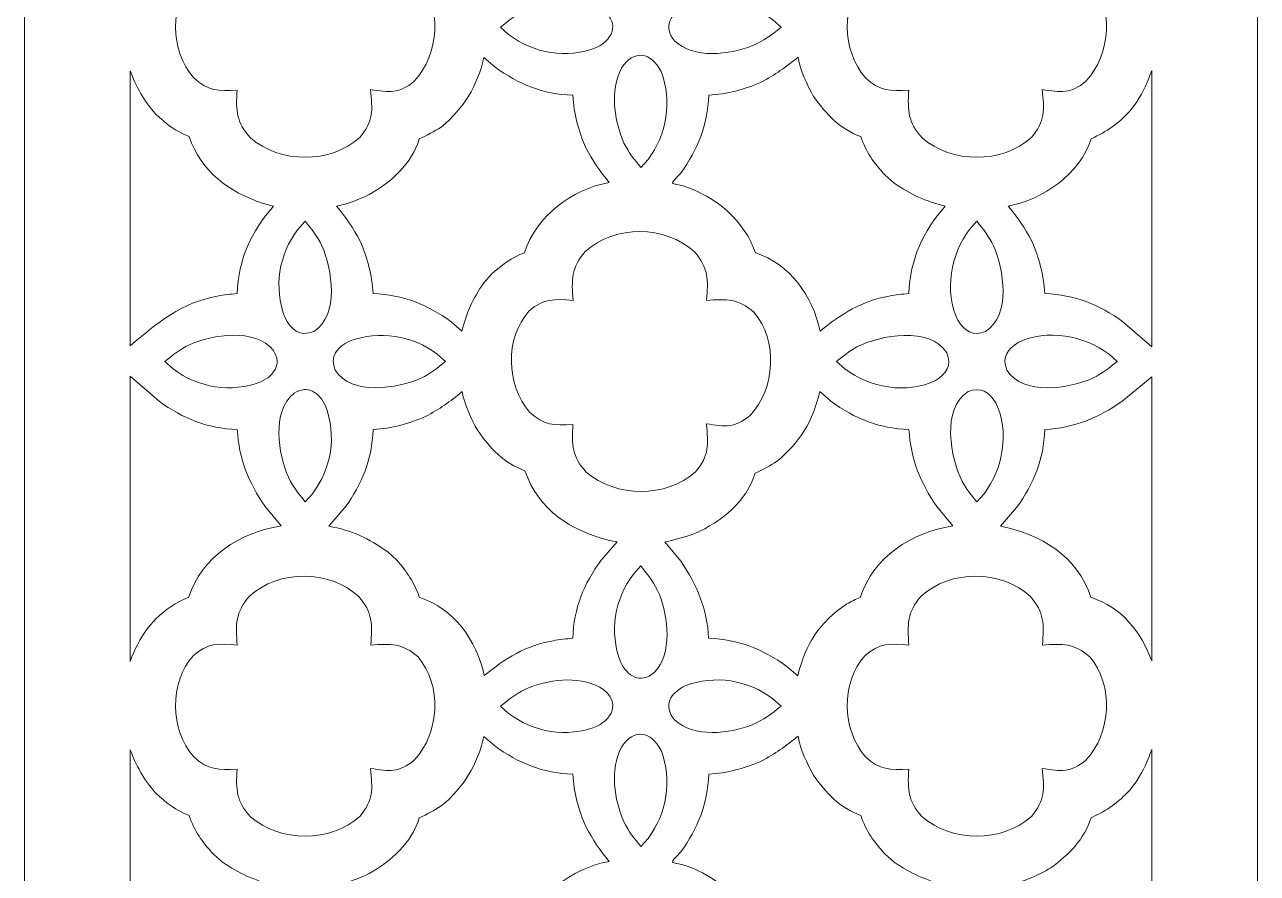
# Model space of a CAD drawing. Header units: centimetres. Extents: x -27.5 to -20.5, y -9.5 to 9.5.
# Drawn here: x -27.5 to -24.175, y -4.592 to -2.303 of the extents above; entities that cross this region are included whole.
import ezdxf

# ---------------------------------------------------------------- set-up
doc = ezdxf.new("R2010")
doc.units = ezdxf.units.CM
doc.header["$MEASUREMENT"] = 0
doc.layers.add('layer 1', color=7, linetype='Continuous')

msp = doc.modelspace()

# ---------------------------------------------------------------- linework, layer by layer
at = {"layer": 'layer 1', "color": 250, "lineweight": 9}
for points, knots in [([(-27.5, 9.5), (-27.5, 9.5), (-24.175, 9.5), (-24.175, 9.5), (-24.175, 9.5), (-24.175, 9.5), (-24.175, -9.5), (-24.175, -9.5), (-24.175, -9.5), (-24.175, -9.5), (-27.5, -9.5), (-27.5, -9.5), (-27.5, -9.5), (-27.5, -9.5), (-27.5, 9.5), (-27.5, 9.5)], [0, 0, 0, 0, 0.2, 0.2, 0.2, 0.2, 0.4, 0.4, 0.4, 0.4, 0.6, 0.6, 0.6, 0.6, 1, 1, 1, 1]), ([(-26.56661, -2.14566), (-26.56661, -2.14566), (-26.56661, -2.14566), (-26.56661, -2.14566), (-26.56661, -2.14566), (-26.56187, -2.08996), (-26.56144, -2.0581), (-26.59888, -2.01455), (-26.59888, -2.01455), (-26.67813, -1.94203), (-26.81408, -1.9413), (-26.89368, -2.01365), (-26.89368, -2.01365), (-26.93151, -2.05742), (-26.93106, -2.08988), (-26.92666, -2.14597), (-26.92666, -2.14597), (-26.97727, -2.14126), (-27.00621, -2.13964), (-27.04552, -2.17425), (-27.04552, -2.17425), (-27.11094, -2.24791), (-27.1073, -2.37335), (-27.04387, -2.44708), (-27.04387, -2.44708), (-27.00544, -2.48246), (-26.97791, -2.4831), (-26.92704, -2.48028), (-26.92704, -2.48028), (-26.93024, -2.53557), (-26.92938, -2.56663), (-26.89119, -2.60865), (-26.89119, -2.60865), (-26.81119, -2.67812), (-26.67526, -2.67936), (-26.59626, -2.60758), (-26.59626, -2.60758), (-26.55908, -2.5644), (-26.56123, -2.53326), (-26.56719, -2.47825), (-26.56719, -2.47825), (-26.51641, -2.48661), (-26.48991, -2.48999), (-26.44923, -2.45611), (-26.44923, -2.45611), (-26.38115, -2.38385), (-26.37308, -2.2536), (-26.43883, -2.17743), (-26.43883, -2.17743), (-26.48017, -2.14032), (-26.5129, -2.14165), (-26.56661, -2.14566)], [0, 0, 0, 0, 0.0714286, 0.0714286, 0.0714286, 0.0714286, 0.1428571, 0.1428571, 0.1428571, 0.1428571, 0.2142857, 0.2142857, 0.2142857, 0.2142857, 0.2857143, 0.2857143, 0.2857143, 0.2857143, 0.3571429, 0.3571429, 0.3571429, 0.3571429, 0.4285714, 0.4285714, 0.4285714, 0.4285714, 0.5, 0.5, 0.5, 0.5, 0.5714286, 0.5714286, 0.5714286, 0.5714286, 0.6428571, 0.6428571, 0.6428571, 0.6428571, 0.7142857, 0.7142857, 0.7142857, 0.7142857, 0.7857143, 0.7857143, 0.7857143, 0.7857143, 0.8571429, 0.8571429, 0.8571429, 0.8571429, 1, 1, 1, 1]), ([(-24.75484, -2.14566), (-24.75484, -2.14566), (-24.75484, -2.14566), (-24.75484, -2.14566), (-24.75484, -2.14566), (-24.75013, -2.08996), (-24.74967, -2.0581), (-24.78711, -2.01455), (-24.78711, -2.01455), (-24.86639, -1.94203), (-25.00231, -1.9413), (-25.08191, -2.01365), (-25.08191, -2.01365), (-25.11974, -2.0574), (-25.11929, -2.08989), (-25.11489, -2.14597), (-25.11489, -2.14597), (-25.16549, -2.14126), (-25.19447, -2.13964), (-25.23377, -2.17425), (-25.23377, -2.17425), (-25.29917, -2.2479), (-25.29551, -2.37337), (-25.2321, -2.44708), (-25.2321, -2.44708), (-25.1937, -2.48245), (-25.16614, -2.4831), (-25.11526, -2.48028), (-25.11526, -2.48028), (-25.11849, -2.53557), (-25.11764, -2.56663), (-25.07943, -2.60865), (-25.07943, -2.60865), (-24.99944, -2.67813), (-24.86349, -2.67936), (-24.7845, -2.60758), (-24.7845, -2.60758), (-24.74731, -2.5644), (-24.74948, -2.53326), (-24.75542, -2.47825), (-24.75542, -2.47825), (-24.70465, -2.48661), (-24.67814, -2.48999), (-24.63749, -2.45611), (-24.63749, -2.45611), (-24.5694, -2.38386), (-24.56132, -2.25359), (-24.62706, -2.17743), (-24.62706, -2.17743), (-24.66841, -2.14032), (-24.70113, -2.14165), (-24.75484, -2.14566)], [0, 0, 0, 0, 0.0714286, 0.0714286, 0.0714286, 0.0714286, 0.1428571, 0.1428571, 0.1428571, 0.1428571, 0.2142857, 0.2142857, 0.2142857, 0.2142857, 0.2857143, 0.2857143, 0.2857143, 0.2857143, 0.3571429, 0.3571429, 0.3571429, 0.3571429, 0.4285714, 0.4285714, 0.4285714, 0.4285714, 0.5, 0.5, 0.5, 0.5, 0.5714286, 0.5714286, 0.5714286, 0.5714286, 0.6428571, 0.6428571, 0.6428571, 0.6428571, 0.7142857, 0.7142857, 0.7142857, 0.7142857, 0.7857143, 0.7857143, 0.7857143, 0.7857143, 0.8571429, 0.8571429, 0.8571429, 0.8571429, 1, 1, 1, 1]), ([(-26.21678, -2.31062), (-26.21678, -2.31062), (-26.21678, -2.31062), (-26.21678, -2.31062), (-26.21678, -2.31062), (-26.19459, -2.29234), (-26.17598, -2.27809), (-26.15042, -2.2652), (-26.15042, -2.2652), (-26.08914, -2.23807), (-26.01027, -2.2272), (-25.94856, -2.25884), (-25.94856, -2.25884), (-25.89632, -2.29142), (-25.90584, -2.33957), (-25.95761, -2.36537), (-25.95761, -2.36537), (-26.03752, -2.39562), (-26.12713, -2.38177), (-26.19464, -2.33003), (-26.19464, -2.33003), (-26.19464, -2.33003), (-26.21678, -2.31062), (-26.21678, -2.31062)], [0, 0, 0, 0, 0.1428571, 0.1428571, 0.1428571, 0.1428571, 0.2857143, 0.2857143, 0.2857143, 0.2857143, 0.4285714, 0.4285714, 0.4285714, 0.4285714, 0.5714286, 0.5714286, 0.5714286, 0.5714286, 0.7142857, 0.7142857, 0.7142857, 0.7142857, 1, 1, 1, 1]), ([(-25.45953, -2.31023), (-25.45953, -2.31023), (-25.45953, -2.31023), (-25.45953, -2.31023), (-25.45953, -2.31023), (-25.48549, -2.33165), (-25.50661, -2.34714), (-25.53732, -2.36073), (-25.53732, -2.36073), (-25.59861, -2.38436), (-25.69506, -2.39677), (-25.74755, -2.34679), (-25.74755, -2.34679), (-25.77892, -2.30851), (-25.75752, -2.27483), (-25.71868, -2.25548), (-25.71868, -2.25548), (-25.63875, -2.22525), (-25.54916, -2.2391), (-25.48165, -2.29084), (-25.48165, -2.29084), (-25.48165, -2.29084), (-25.45953, -2.31023), (-25.45953, -2.31023)], [0, 0, 0, 0, 0.1428571, 0.1428571, 0.1428571, 0.1428571, 0.2857143, 0.2857143, 0.2857143, 0.2857143, 0.4285714, 0.4285714, 0.4285714, 0.4285714, 0.5714286, 0.5714286, 0.5714286, 0.5714286, 0.7142857, 0.7142857, 0.7142857, 0.7142857, 1, 1, 1, 1]), ([(-26.32064, -3.13), (-26.32064, -3.13), (-26.32064, -3.13), (-26.32064, -3.13), (-26.32064, -3.13), (-26.30781, -3.07918), (-26.29145, -3.04246), (-26.26124, -2.99953), (-26.26124, -2.99953), (-26.26124, -2.99953), (-26.24039, -2.97605), (-26.24039, -2.97605), (-26.24039, -2.97605), (-26.21415, -2.95295), (-26.18569, -2.93), (-26.15183, -2.91915), (-26.15183, -2.91915), (-26.11954, -2.81939), (-26.02502, -2.74767), (-25.92327, -2.7292), (-25.92327, -2.7292), (-25.94873, -2.69836), (-25.96751, -2.67058), (-25.98631, -2.63524), (-25.98631, -2.63524), (-26.00619, -2.58979), (-26.01857, -2.54356), (-26.02124, -2.49383), (-26.02124, -2.49383), (-26.10314, -2.4905), (-26.16624, -2.46493), (-26.2322, -2.41757), (-26.2322, -2.41757), (-26.2322, -2.41757), (-26.26146, -2.39194), (-26.26146, -2.39194), (-26.26146, -2.39194), (-26.27925, -2.47057), (-26.31446, -2.52791), (-26.37632, -2.57948), (-26.37632, -2.57948), (-26.39628, -2.59209), (-26.41391, -2.60156), (-26.43542, -2.61124), (-26.43542, -2.61124), (-26.45663, -2.67994), (-26.51058, -2.72717), (-26.5707, -2.76182), (-26.5707, -2.76182), (-26.59903, -2.77475), (-26.62787, -2.78696), (-26.65866, -2.79272), (-26.65866, -2.79272), (-26.63306, -2.82377), (-26.6141, -2.85162), (-26.59519, -2.8872), (-26.59519, -2.8872), (-26.57538, -2.93253), (-26.5629, -2.97911), (-26.56026, -3.02864), (-26.56026, -3.02864), (-26.47835, -3.03198), (-26.41529, -3.05747), (-26.34932, -3.10488), (-26.34932, -3.10488), (-26.34932, -3.10488), (-26.32064, -3.13), (-26.32064, -3.13)], [0, 0, 0, 0, 0.0555556, 0.0555556, 0.0555556, 0.0555556, 0.1111111, 0.1111111, 0.1111111, 0.1111111, 0.1666667, 0.1666667, 0.1666667, 0.1666667, 0.2222222, 0.2222222, 0.2222222, 0.2222222, 0.2777778, 0.2777778, 0.2777778, 0.2777778, 0.3333333, 0.3333333, 0.3333333, 0.3333333, 0.3888889, 0.3888889, 0.3888889, 0.3888889, 0.4444444, 0.4444444, 0.4444444, 0.4444444, 0.5, 0.5, 0.5, 0.5, 0.5555556, 0.5555556, 0.5555556, 0.5555556, 0.6111111, 0.6111111, 0.6111111, 0.6111111, 0.6666667, 0.6666667, 0.6666667, 0.6666667, 0.7222222, 0.7222222, 0.7222222, 0.7222222, 0.7777778, 0.7777778, 0.7777778, 0.7777778, 0.8333333, 0.8333333, 0.8333333, 0.8333333, 0.8888889, 0.8888889, 0.8888889, 0.8888889, 1, 1, 1, 1]), ([(-25.83795, -2.68906), (-25.83795, -2.68906), (-25.83795, -2.68906), (-25.83795, -2.68906), (-25.83795, -2.68906), (-25.85626, -2.66687), (-25.87048, -2.64826), (-25.88337, -2.6227), (-25.88337, -2.6227), (-25.91051, -2.56142), (-25.92135, -2.48256), (-25.88971, -2.42084), (-25.88971, -2.42084), (-25.85716, -2.3686), (-25.809, -2.37812), (-25.78321, -2.4299), (-25.78321, -2.4299), (-25.75295, -2.50984), (-25.7668, -2.59941), (-25.81855, -2.66691), (-25.81855, -2.66691), (-25.81855, -2.66691), (-25.83795, -2.68906), (-25.83795, -2.68906)], [0, 0, 0, 0, 0.1428571, 0.1428571, 0.1428571, 0.1428571, 0.2857143, 0.2857143, 0.2857143, 0.2857143, 0.4285714, 0.4285714, 0.4285714, 0.4285714, 0.5714286, 0.5714286, 0.5714286, 0.5714286, 0.7142857, 0.7142857, 0.7142857, 0.7142857, 1, 1, 1, 1]), ([(-25.01681, -2.79291), (-25.01681, -2.79291), (-25.01681, -2.79291), (-25.01681, -2.79291), (-25.01681, -2.79291), (-25.07023, -2.77936), (-25.10928, -2.76217), (-25.15461, -2.73073), (-25.15461, -2.73073), (-25.15461, -2.73073), (-25.17926, -2.70935), (-25.17926, -2.70935), (-25.17926, -2.70935), (-25.20916, -2.67643), (-25.22989, -2.64734), (-25.24483, -2.60509), (-25.24483, -2.60509), (-25.30035, -2.58484), (-25.33919, -2.54426), (-25.37191, -2.49685), (-25.37191, -2.49685), (-25.39022, -2.46387), (-25.40714, -2.42859), (-25.41398, -2.39112), (-25.41398, -2.39112), (-25.44692, -2.41828), (-25.47561, -2.43853), (-25.51328, -2.4586), (-25.51328, -2.4586), (-25.55878, -2.47847), (-25.60499, -2.49085), (-25.65474, -2.49352), (-25.65474, -2.49352), (-25.65809, -2.57543), (-25.68365, -2.63853), (-25.73101, -2.70448), (-25.73101, -2.70448), (-25.76029, -2.73791), (-25.762, -2.72796), (-25.72362, -2.73834), (-25.72362, -2.73834), (-25.72362, -2.73834), (-25.69531, -2.74856), (-25.69531, -2.74856), (-25.69531, -2.74856), (-25.62925, -2.77913), (-25.58964, -2.81159), (-25.54944, -2.87268), (-25.54944, -2.87268), (-25.54208, -2.88801), (-25.53488, -2.90219), (-25.52969, -2.91838), (-25.52969, -2.91838), (-25.43439, -2.94947), (-25.37478, -3.03529), (-25.35424, -3.13007), (-25.35424, -3.13007), (-25.29793, -3.08363), (-25.2414, -3.04811), (-25.16803, -3.03543), (-25.16803, -3.03543), (-25.1507, -3.03245), (-25.13277, -3.02987), (-25.11498, -3.02892), (-25.11498, -3.02892), (-25.11118, -2.93505), (-25.07805, -2.86286), (-25.01681, -2.79291)], [0, 0, 0, 0, 0.0555556, 0.0555556, 0.0555556, 0.0555556, 0.1111111, 0.1111111, 0.1111111, 0.1111111, 0.1666667, 0.1666667, 0.1666667, 0.1666667, 0.2222222, 0.2222222, 0.2222222, 0.2222222, 0.2777778, 0.2777778, 0.2777778, 0.2777778, 0.3333333, 0.3333333, 0.3333333, 0.3333333, 0.3888889, 0.3888889, 0.3888889, 0.3888889, 0.4444444, 0.4444444, 0.4444444, 0.4444444, 0.5, 0.5, 0.5, 0.5, 0.5555556, 0.5555556, 0.5555556, 0.5555556, 0.6111111, 0.6111111, 0.6111111, 0.6111111, 0.6666667, 0.6666667, 0.6666667, 0.6666667, 0.7222222, 0.7222222, 0.7222222, 0.7222222, 0.7777778, 0.7777778, 0.7777778, 0.7777778, 0.8333333, 0.8333333, 0.8333333, 0.8333333, 0.8888889, 0.8888889, 0.8888889, 0.8888889, 1, 1, 1, 1]), ([(-27.21498, -3.16943), (-27.21498, -3.16943), (-27.21498, -3.16943), (-27.21498, -3.16943), (-27.21498, -3.16943), (-27.14454, -3.10922), (-27.07526, -3.05195), (-26.97979, -3.03543), (-26.97979, -3.03543), (-26.96249, -3.03245), (-26.94454, -3.02987), (-26.92674, -3.02892), (-26.92674, -3.02892), (-26.92293, -2.93504), (-26.88982, -2.86287), (-26.82858, -2.79291), (-26.82858, -2.79291), (-26.82858, -2.79291), (-26.85701, -2.7857), (-26.85701, -2.7857), (-26.85701, -2.7857), (-26.95056, -2.75383), (-27.02253, -2.70136), (-27.0566, -2.60509), (-27.0566, -2.60509), (-27.0919, -2.59221), (-27.11922, -2.57004), (-27.14649, -2.54492), (-27.14649, -2.54492), (-27.17836, -2.5079), (-27.20081, -2.46899), (-27.21498, -2.42806), (-27.21498, -2.42806), (-27.21498, -2.42806), (-27.21498, -3.16943), (-27.21498, -3.16943)], [0, 0, 0, 0, 0.1, 0.1, 0.1, 0.1, 0.2, 0.2, 0.2, 0.2, 0.3, 0.3, 0.3, 0.3, 0.4, 0.4, 0.4, 0.4, 0.5, 0.5, 0.5, 0.5, 0.6, 0.6, 0.6, 0.6, 0.7, 0.7, 0.7, 0.7, 0.8, 0.8, 0.8, 0.8, 1, 1, 1, 1]), ([(-24.45998, -2.42728), (-24.45998, -2.42728), (-24.45998, -2.42728), (-24.45998, -2.42728), (-24.45998, -2.42728), (-24.46948, -2.45555), (-24.48267, -2.48347), (-24.49989, -2.51173), (-24.49989, -2.51173), (-24.49989, -2.51173), (-24.51816, -2.53591), (-24.51816, -2.53591), (-24.51816, -2.53591), (-24.55162, -2.57143), (-24.57903, -2.59117), (-24.62366, -2.61124), (-24.62366, -2.61124), (-24.65284, -2.70569), (-24.75257, -2.77509), (-24.84689, -2.79272), (-24.84689, -2.79272), (-24.82129, -2.82377), (-24.80236, -2.85162), (-24.78343, -2.8872), (-24.78343, -2.8872), (-24.76361, -2.93256), (-24.75115, -2.97908), (-24.74851, -3.02864), (-24.74851, -3.02864), (-24.66658, -3.03198), (-24.60352, -3.05747), (-24.53756, -3.10488), (-24.53756, -3.10488), (-24.53756, -3.10488), (-24.45998, -3.17278), (-24.45998, -3.17278), (-24.45998, -3.17278), (-24.45998, -3.17278), (-24.45998, -2.42728), (-24.45998, -2.42728)], [0, 0, 0, 0, 0.0909091, 0.0909091, 0.0909091, 0.0909091, 0.1818182, 0.1818182, 0.1818182, 0.1818182, 0.2727273, 0.2727273, 0.2727273, 0.2727273, 0.3636364, 0.3636364, 0.3636364, 0.3636364, 0.4545455, 0.4545455, 0.4545455, 0.4545455, 0.5454545, 0.5454545, 0.5454545, 0.5454545, 0.6363636, 0.6363636, 0.6363636, 0.6363636, 0.7272727, 0.7272727, 0.7272727, 0.7272727, 0.8181818, 0.8181818, 0.8181818, 0.8181818, 1, 1, 1, 1]), ([(-26.74358, -2.83338), (-26.74358, -2.83338), (-26.74358, -2.83338), (-26.74358, -2.83338), (-26.74358, -2.83338), (-26.72531, -2.85551), (-26.71124, -2.87373), (-26.6981, -2.89975), (-26.6981, -2.89975), (-26.67084, -2.96139), (-26.65032, -3.08809), (-26.72021, -3.13082), (-26.72021, -3.13082), (-26.7579, -3.14653), (-26.78188, -3.12552), (-26.7983, -3.09255), (-26.7983, -3.09255), (-26.82838, -3.01299), (-26.81473, -2.92306), (-26.76296, -2.85554), (-26.76296, -2.85554), (-26.76296, -2.85554), (-26.74358, -2.83338), (-26.74358, -2.83338)], [0, 0, 0, 0, 0.1428571, 0.1428571, 0.1428571, 0.1428571, 0.2857143, 0.2857143, 0.2857143, 0.2857143, 0.4285714, 0.4285714, 0.4285714, 0.4285714, 0.5714286, 0.5714286, 0.5714286, 0.5714286, 0.7142857, 0.7142857, 0.7142857, 0.7142857, 1, 1, 1, 1]), ([(-25.66072, -3.04725), (-25.66072, -3.04725), (-25.66072, -3.04725), (-25.66072, -3.04725), (-25.66072, -3.04725), (-25.65599, -2.99154), (-25.65556, -2.95969), (-25.693, -2.91615), (-25.693, -2.91615), (-25.77223, -2.84363), (-25.9082, -2.84289), (-25.98779, -2.91525), (-25.98779, -2.91525), (-26.0256, -2.959), (-26.02515, -2.99147), (-26.02078, -3.04757), (-26.02078, -3.04757), (-26.07136, -3.04284), (-26.10035, -3.04124), (-26.13963, -3.07584), (-26.13963, -3.07584), (-26.20506, -3.14949), (-26.20141, -3.27496), (-26.13799, -3.34866), (-26.13799, -3.34866), (-26.09958, -3.38405), (-26.07202, -3.38469), (-26.02116, -3.38187), (-26.02116, -3.38187), (-26.02438, -3.43716), (-26.0235, -3.46822), (-25.98531, -3.51024), (-25.98531, -3.51024), (-25.90531, -3.5797), (-25.76937, -3.58096), (-25.69038, -3.50917), (-25.69038, -3.50917), (-25.6532, -3.46598), (-25.65534, -3.43486), (-25.6613, -3.37984), (-25.6613, -3.37984), (-25.61053, -3.38819), (-25.58402, -3.39158), (-25.54335, -3.35769), (-25.54335, -3.35769), (-25.47529, -3.28546), (-25.4672, -3.15517), (-25.53295, -3.07902), (-25.53295, -3.07902), (-25.57429, -3.0419), (-25.60701, -3.04324), (-25.66072, -3.04725)], [0, 0, 0, 0, 0.0714286, 0.0714286, 0.0714286, 0.0714286, 0.1428571, 0.1428571, 0.1428571, 0.1428571, 0.2142857, 0.2142857, 0.2142857, 0.2142857, 0.2857143, 0.2857143, 0.2857143, 0.2857143, 0.3571429, 0.3571429, 0.3571429, 0.3571429, 0.4285714, 0.4285714, 0.4285714, 0.4285714, 0.5, 0.5, 0.5, 0.5, 0.5714286, 0.5714286, 0.5714286, 0.5714286, 0.6428571, 0.6428571, 0.6428571, 0.6428571, 0.7142857, 0.7142857, 0.7142857, 0.7142857, 0.7857143, 0.7857143, 0.7857143, 0.7857143, 0.8571429, 0.8571429, 0.8571429, 0.8571429, 1, 1, 1, 1]), ([(-24.93181, -2.83338), (-24.93181, -2.83338), (-24.93181, -2.83338), (-24.93181, -2.83338), (-24.93181, -2.83338), (-24.91414, -2.85482), (-24.89896, -2.87481), (-24.88637, -2.89975), (-24.88637, -2.89975), (-24.85891, -2.96178), (-24.83862, -3.08813), (-24.90844, -3.13082), (-24.90844, -3.13082), (-24.94202, -3.14481), (-24.96477, -3.13019), (-24.98261, -3.10044), (-24.98261, -3.10044), (-25.02078, -3.02379), (-25.00195, -2.92177), (-24.95119, -2.85554), (-24.95119, -2.85554), (-24.95119, -2.85554), (-24.93181, -2.83338), (-24.93181, -2.83338)], [0, 0, 0, 0, 0.1428571, 0.1428571, 0.1428571, 0.1428571, 0.2857143, 0.2857143, 0.2857143, 0.2857143, 0.4285714, 0.4285714, 0.4285714, 0.4285714, 0.5714286, 0.5714286, 0.5714286, 0.5714286, 0.7142857, 0.7142857, 0.7142857, 0.7142857, 1, 1, 1, 1]), ([(-27.122, -3.21222), (-27.122, -3.21222), (-27.122, -3.21222), (-27.122, -3.21222), (-27.122, -3.21222), (-27.09988, -3.19397), (-27.08165, -3.17989), (-27.05562, -3.16679), (-27.05562, -3.16679), (-26.993, -3.13907), (-26.87871, -3.12108), (-26.82879, -3.18195), (-26.82879, -3.18195), (-26.80533, -3.22043), (-26.82701, -3.24911), (-26.86285, -3.26695), (-26.86285, -3.26695), (-26.94237, -3.29706), (-27.03231, -3.28338), (-27.09983, -3.23162), (-27.09983, -3.23162), (-27.09983, -3.23162), (-27.122, -3.21222), (-27.122, -3.21222)], [0, 0, 0, 0, 0.1428571, 0.1428571, 0.1428571, 0.1428571, 0.2857143, 0.2857143, 0.2857143, 0.2857143, 0.4285714, 0.4285714, 0.4285714, 0.4285714, 0.5714286, 0.5714286, 0.5714286, 0.5714286, 0.7142857, 0.7142857, 0.7142857, 0.7142857, 1, 1, 1, 1]), ([(-25.31024, -3.21222), (-25.31024, -3.21222), (-25.31024, -3.21222), (-25.31024, -3.21222), (-25.31024, -3.21222), (-25.29229, -3.19743), (-25.27548, -3.18411), (-25.25513, -3.17247), (-25.25513, -3.17247), (-25.1926, -3.14094), (-25.0576, -3.11555), (-25.0128, -3.18887), (-25.0128, -3.18887), (-24.99882, -3.2224), (-25.01342, -3.24521), (-25.04319, -3.26303), (-25.04319, -3.26303), (-25.11983, -3.30121), (-25.22185, -3.28236), (-25.28807, -3.23162), (-25.28807, -3.23162), (-25.28807, -3.23162), (-25.31024, -3.21222), (-25.31024, -3.21222)], [0, 0, 0, 0, 0.1428571, 0.1428571, 0.1428571, 0.1428571, 0.2857143, 0.2857143, 0.2857143, 0.2857143, 0.4285714, 0.4285714, 0.4285714, 0.4285714, 0.5714286, 0.5714286, 0.5714286, 0.5714286, 0.7142857, 0.7142857, 0.7142857, 0.7142857, 1, 1, 1, 1]), ([(-24.55296, -3.21181), (-24.55296, -3.21181), (-24.55296, -3.21181), (-24.55296, -3.21181), (-24.55296, -3.21181), (-24.5744, -3.22949), (-24.59438, -3.24466), (-24.61934, -3.25725), (-24.61934, -3.25725), (-24.68135, -3.28469), (-24.80774, -3.30501), (-24.85039, -3.23516), (-24.85039, -3.23516), (-24.8644, -3.20161), (-24.84977, -3.17885), (-24.82001, -3.16101), (-24.82001, -3.16101), (-24.74339, -3.12285), (-24.64135, -3.14165), (-24.57513, -3.19242), (-24.57513, -3.19242), (-24.57513, -3.19242), (-24.55296, -3.21181), (-24.55296, -3.21181)], [0, 0, 0, 0, 0.1428571, 0.1428571, 0.1428571, 0.1428571, 0.2857143, 0.2857143, 0.2857143, 0.2857143, 0.4285714, 0.4285714, 0.4285714, 0.4285714, 0.5714286, 0.5714286, 0.5714286, 0.5714286, 0.7142857, 0.7142857, 0.7142857, 0.7142857, 1, 1, 1, 1]), ([(-26.36472, -3.21181), (-26.36472, -3.21181), (-26.36472, -3.21181), (-26.36472, -3.21181), (-26.36472, -3.21181), (-26.38685, -3.23007), (-26.40508, -3.24413), (-26.43108, -3.25725), (-26.43108, -3.25725), (-26.49274, -3.28452), (-26.61947, -3.30507), (-26.66214, -3.23516), (-26.66214, -3.23516), (-26.67787, -3.19751), (-26.65686, -3.17348), (-26.62388, -3.15708), (-26.62388, -3.15708), (-26.54433, -3.12699), (-26.45442, -3.14066), (-26.38689, -3.19242), (-26.38689, -3.19242), (-26.38689, -3.19242), (-26.36472, -3.21181), (-26.36472, -3.21181)], [0, 0, 0, 0, 0.1428571, 0.1428571, 0.1428571, 0.1428571, 0.2857143, 0.2857143, 0.2857143, 0.2857143, 0.4285714, 0.4285714, 0.4285714, 0.4285714, 0.5714286, 0.5714286, 0.5714286, 0.5714286, 0.7142857, 0.7142857, 0.7142857, 0.7142857, 1, 1, 1, 1]), ([(-27.21498, -4.02064), (-27.21498, -4.02064), (-27.21498, -4.02064), (-27.21498, -4.02064), (-27.21498, -4.02064), (-27.2037, -3.9882), (-27.18908, -3.96028), (-27.16712, -3.92907), (-27.16712, -3.92907), (-27.16712, -3.92907), (-27.14628, -3.90558), (-27.14628, -3.90558), (-27.14628, -3.90558), (-27.12003, -3.88248), (-27.09156, -3.85954), (-27.05772, -3.84868), (-27.05772, -3.84868), (-27.02101, -3.73529), (-26.92031, -3.6753), (-26.80853, -3.655), (-26.80853, -3.655), (-26.80853, -3.655), (-26.85139, -3.60301), (-26.85139, -3.60301), (-26.85139, -3.60301), (-26.89572, -3.53858), (-26.9222, -3.47458), (-26.92645, -3.39541), (-26.92645, -3.39541), (-27.00836, -3.3921), (-27.07148, -3.36653), (-27.1374, -3.31916), (-27.1374, -3.31916), (-27.1374, -3.31916), (-27.21498, -3.25122), (-27.21498, -3.25122), (-27.21498, -3.25122), (-27.21498, -3.25122), (-27.21498, -4.02064), (-27.21498, -4.02064)], [0, 0, 0, 0, 0.0909091, 0.0909091, 0.0909091, 0.0909091, 0.1818182, 0.1818182, 0.1818182, 0.1818182, 0.2727273, 0.2727273, 0.2727273, 0.2727273, 0.3636364, 0.3636364, 0.3636364, 0.3636364, 0.4545455, 0.4545455, 0.4545455, 0.4545455, 0.5454545, 0.5454545, 0.5454545, 0.5454545, 0.6363636, 0.6363636, 0.6363636, 0.6363636, 0.7272727, 0.7272727, 0.7272727, 0.7272727, 0.8181818, 0.8181818, 0.8181818, 0.8181818, 1, 1, 1, 1]), ([(-24.45998, -3.25356), (-24.45998, -3.25356), (-24.45998, -3.25356), (-24.45998, -3.25356), (-24.45998, -3.25356), (-24.45998, -3.25356), (-24.54061, -3.32006), (-24.54061, -3.32006), (-24.54061, -3.32006), (-24.60506, -3.3644), (-24.66901, -3.39084), (-24.74822, -3.39512), (-24.74822, -3.39512), (-24.75154, -3.47702), (-24.77708, -3.54012), (-24.82447, -3.60608), (-24.82447, -3.60608), (-24.82447, -3.60608), (-24.86819, -3.65601), (-24.86819, -3.65601), (-24.86819, -3.65601), (-24.75988, -3.67647), (-24.6591, -3.73794), (-24.62381, -3.84791), (-24.62381, -3.84791), (-24.5396, -3.87539), (-24.48901, -3.9408), (-24.45998, -4.01942), (-24.45998, -4.01942), (-24.45998, -4.01942), (-24.45998, -3.25356), (-24.45998, -3.25356)], [0, 0, 0, 0, 0.1111111, 0.1111111, 0.1111111, 0.1111111, 0.2222222, 0.2222222, 0.2222222, 0.2222222, 0.3333333, 0.3333333, 0.3333333, 0.3333333, 0.4444444, 0.4444444, 0.4444444, 0.4444444, 0.5555556, 0.5555556, 0.5555556, 0.5555556, 0.6666667, 0.6666667, 0.6666667, 0.6666667, 0.7777778, 0.7777778, 0.7777778, 0.7777778, 1, 1, 1, 1]), ([(-26.74317, -3.59065), (-26.74317, -3.59065), (-26.74317, -3.59065), (-26.74317, -3.59065), (-26.74317, -3.59065), (-26.76142, -3.56852), (-26.77548, -3.55029), (-26.78858, -3.52429), (-26.78858, -3.52429), (-26.81631, -3.46168), (-26.8343, -3.34737), (-26.77343, -3.29747), (-26.77343, -3.29747), (-26.73496, -3.27399), (-26.70624, -3.29567), (-26.68842, -3.33148), (-26.68842, -3.33148), (-26.65832, -3.41105), (-26.672, -3.50096), (-26.72377, -3.5685), (-26.72377, -3.5685), (-26.72377, -3.5685), (-26.74317, -3.59065), (-26.74317, -3.59065)], [0, 0, 0, 0, 0.1428571, 0.1428571, 0.1428571, 0.1428571, 0.2857143, 0.2857143, 0.2857143, 0.2857143, 0.4285714, 0.4285714, 0.4285714, 0.4285714, 0.5714286, 0.5714286, 0.5714286, 0.5714286, 0.7142857, 0.7142857, 0.7142857, 0.7142857, 1, 1, 1, 1]), ([(-24.9314, -3.59065), (-24.9314, -3.59065), (-24.9314, -3.59065), (-24.9314, -3.59065), (-24.9314, -3.59065), (-24.94622, -3.5727), (-24.95952, -3.55589), (-24.97114, -3.53556), (-24.97114, -3.53556), (-25.00266, -3.47302), (-25.02809, -3.33798), (-24.95475, -3.29323), (-24.95475, -3.29323), (-24.92122, -3.27922), (-24.89841, -3.29385), (-24.8806, -3.3236), (-24.8806, -3.3236), (-24.84244, -3.40022), (-24.86124, -3.50228), (-24.912, -3.5685), (-24.912, -3.5685), (-24.912, -3.5685), (-24.9314, -3.59065), (-24.9314, -3.59065)], [0, 0, 0, 0, 0.1428571, 0.1428571, 0.1428571, 0.1428571, 0.2857143, 0.2857143, 0.2857143, 0.2857143, 0.4285714, 0.4285714, 0.4285714, 0.4285714, 0.5714286, 0.5714286, 0.5714286, 0.5714286, 0.7142857, 0.7142857, 0.7142857, 0.7142857, 1, 1, 1, 1]), ([(-26.67995, -3.65601), (-26.67995, -3.65601), (-26.67995, -3.65601), (-26.67995, -3.65601), (-26.67995, -3.65601), (-26.618, -3.6677), (-26.57154, -3.68838), (-26.52059, -3.7255), (-26.52059, -3.7255), (-26.52059, -3.7255), (-26.49638, -3.74767), (-26.49638, -3.74767), (-26.49638, -3.74767), (-26.4696, -3.77882), (-26.44826, -3.8083), (-26.43557, -3.84791), (-26.43557, -3.84791), (-26.34058, -3.8789), (-26.28071, -3.96459), (-26.26025, -4.05916), (-26.26025, -4.05916), (-26.20424, -4.01299), (-26.1475, -3.97747), (-26.07457, -3.96498), (-26.07457, -3.96498), (-26.05727, -3.96201), (-26.03933, -3.9594), (-26.02155, -3.95847), (-26.02155, -3.95847), (-26.0182, -3.87654), (-25.99264, -3.81343), (-25.9453, -3.74752), (-25.9453, -3.74752), (-25.9453, -3.74752), (-25.90207, -3.69812), (-25.90207, -3.69812), (-25.90207, -3.69812), (-25.90207, -3.69812), (-25.9225, -3.69455), (-25.9225, -3.69455), (-25.9225, -3.69455), (-26.02781, -3.66782), (-26.11303, -3.61329), (-26.15072, -3.50668), (-26.15072, -3.50668), (-26.20623, -3.48641), (-26.24505, -3.44585), (-26.27779, -3.39843), (-26.27779, -3.39843), (-26.29593, -3.36572), (-26.31307, -3.33035), (-26.31978, -3.29318), (-26.31978, -3.29318), (-26.3525, -3.32017), (-26.38108, -3.34025), (-26.41852, -3.36019), (-26.41852, -3.36019), (-26.464, -3.38006), (-26.51021, -3.39243), (-26.55998, -3.39512), (-26.55998, -3.39512), (-26.56329, -3.47701), (-26.58884, -3.54012), (-26.63623, -3.60608), (-26.63623, -3.60608), (-26.63623, -3.60608), (-26.67995, -3.65601), (-26.67995, -3.65601)], [0, 0, 0, 0, 0.0555556, 0.0555556, 0.0555556, 0.0555556, 0.1111111, 0.1111111, 0.1111111, 0.1111111, 0.1666667, 0.1666667, 0.1666667, 0.1666667, 0.2222222, 0.2222222, 0.2222222, 0.2222222, 0.2777778, 0.2777778, 0.2777778, 0.2777778, 0.3333333, 0.3333333, 0.3333333, 0.3333333, 0.3888889, 0.3888889, 0.3888889, 0.3888889, 0.4444444, 0.4444444, 0.4444444, 0.4444444, 0.5, 0.5, 0.5, 0.5, 0.5555556, 0.5555556, 0.5555556, 0.5555556, 0.6111111, 0.6111111, 0.6111111, 0.6111111, 0.6666667, 0.6666667, 0.6666667, 0.6666667, 0.7222222, 0.7222222, 0.7222222, 0.7222222, 0.7777778, 0.7777778, 0.7777778, 0.7777778, 0.8333333, 0.8333333, 0.8333333, 0.8333333, 0.8888889, 0.8888889, 0.8888889, 0.8888889, 1, 1, 1, 1]), ([(-25.35548, -3.29305), (-25.35548, -3.29305), (-25.35548, -3.29305), (-25.35548, -3.29305), (-25.35548, -3.29305), (-25.3733, -3.37193), (-25.40834, -3.4293), (-25.47046, -3.48106), (-25.47046, -3.48106), (-25.49038, -3.49367), (-25.50803, -3.50315), (-25.52954, -3.51282), (-25.52954, -3.51282), (-25.55396, -3.59192), (-25.62024, -3.64303), (-25.69242, -3.676), (-25.69242, -3.676), (-25.71969, -3.6857), (-25.74489, -3.69284), (-25.77332, -3.69814), (-25.77332, -3.69814), (-25.77332, -3.69814), (-25.73007, -3.75056), (-25.73007, -3.75056), (-25.73007, -3.75056), (-25.68592, -3.8148), (-25.65924, -3.87954), (-25.65504, -3.95817), (-25.65504, -3.95817), (-25.57313, -3.96152), (-25.51007, -3.98701), (-25.44408, -4.03441), (-25.44408, -4.03441), (-25.44408, -4.03441), (-25.41486, -4.06002), (-25.41486, -4.06002), (-25.41486, -4.06002), (-25.41486, -4.06002), (-25.41482, -4.05977), (-25.41482, -4.05977), (-25.41482, -4.05977), (-25.3928, -3.97254), (-25.35788, -3.9161), (-25.28228, -3.86545), (-25.28228, -3.86545), (-25.27044, -3.8597), (-25.25843, -3.85269), (-25.24595, -3.84868), (-25.24595, -3.84868), (-25.20929, -3.7353), (-25.10854, -3.6753), (-24.99676, -3.655), (-24.99676, -3.655), (-24.99676, -3.655), (-25.03965, -3.60301), (-25.03965, -3.60301), (-25.03965, -3.60301), (-25.08398, -3.53858), (-25.11043, -3.47458), (-25.11468, -3.39541), (-25.11468, -3.39541), (-25.19659, -3.3921), (-25.25972, -3.36653), (-25.32564, -3.31916), (-25.32564, -3.31916), (-25.32564, -3.31916), (-25.35548, -3.29305), (-25.35548, -3.29305)], [0, 0, 0, 0, 0.0555556, 0.0555556, 0.0555556, 0.0555556, 0.1111111, 0.1111111, 0.1111111, 0.1111111, 0.1666667, 0.1666667, 0.1666667, 0.1666667, 0.2222222, 0.2222222, 0.2222222, 0.2222222, 0.2777778, 0.2777778, 0.2777778, 0.2777778, 0.3333333, 0.3333333, 0.3333333, 0.3333333, 0.3888889, 0.3888889, 0.3888889, 0.3888889, 0.4444444, 0.4444444, 0.4444444, 0.4444444, 0.5, 0.5, 0.5, 0.5, 0.5555556, 0.5555556, 0.5555556, 0.5555556, 0.6111111, 0.6111111, 0.6111111, 0.6111111, 0.6666667, 0.6666667, 0.6666667, 0.6666667, 0.7222222, 0.7222222, 0.7222222, 0.7222222, 0.7777778, 0.7777778, 0.7777778, 0.7777778, 0.8333333, 0.8333333, 0.8333333, 0.8333333, 0.8888889, 0.8888889, 0.8888889, 0.8888889, 1, 1, 1, 1]), ([(-26.56661, -3.97679), (-26.56661, -3.97679), (-26.56661, -3.97679), (-26.56661, -3.97679), (-26.56661, -3.97679), (-26.56187, -3.92107), (-26.56144, -3.88923), (-26.59888, -3.84568), (-26.59888, -3.84568), (-26.67813, -3.77316), (-26.81408, -3.77243), (-26.89368, -3.84478), (-26.89368, -3.84478), (-26.93151, -3.88855), (-26.93106, -3.921), (-26.92666, -3.9771), (-26.92666, -3.9771), (-26.97727, -3.97239), (-27.00621, -3.97076), (-27.04552, -4.00537), (-27.04552, -4.00537), (-27.11094, -4.07904), (-27.1073, -4.20448), (-27.04387, -4.27821), (-27.04387, -4.27821), (-27.00544, -4.31358), (-26.97791, -4.31422), (-26.92704, -4.3114), (-26.92704, -4.3114), (-26.93024, -4.3667), (-26.92938, -4.39774), (-26.89119, -4.43978), (-26.89119, -4.43978), (-26.81119, -4.50924), (-26.67526, -4.51049), (-26.59626, -4.4387), (-26.59626, -4.4387), (-26.55908, -4.39552), (-26.56123, -4.36439), (-26.56719, -4.30938), (-26.56719, -4.30938), (-26.51641, -4.31773), (-26.48991, -4.32112), (-26.44923, -4.28723), (-26.44923, -4.28723), (-26.38115, -4.21498), (-26.37308, -4.08473), (-26.43883, -4.00856), (-26.43883, -4.00856), (-26.48017, -3.97143), (-26.5129, -3.97278), (-26.56661, -3.97679)], [0, 0, 0, 0, 0.0714286, 0.0714286, 0.0714286, 0.0714286, 0.1428571, 0.1428571, 0.1428571, 0.1428571, 0.2142857, 0.2142857, 0.2142857, 0.2142857, 0.2857143, 0.2857143, 0.2857143, 0.2857143, 0.3571429, 0.3571429, 0.3571429, 0.3571429, 0.4285714, 0.4285714, 0.4285714, 0.4285714, 0.5, 0.5, 0.5, 0.5, 0.5714286, 0.5714286, 0.5714286, 0.5714286, 0.6428571, 0.6428571, 0.6428571, 0.6428571, 0.7142857, 0.7142857, 0.7142857, 0.7142857, 0.7857143, 0.7857143, 0.7857143, 0.7857143, 0.8571429, 0.8571429, 0.8571429, 0.8571429, 1, 1, 1, 1]), ([(-25.83834, -3.76292), (-25.83834, -3.76292), (-25.83834, -3.76292), (-25.83834, -3.76292), (-25.83834, -3.76292), (-25.81694, -3.7889), (-25.80144, -3.81002), (-25.78784, -3.84075), (-25.78784, -3.84075), (-25.76419, -3.90203), (-25.75179, -3.99843), (-25.8018, -4.05097), (-25.8018, -4.05097), (-25.84008, -4.08231), (-25.87372, -4.06097), (-25.89308, -4.02208), (-25.89308, -4.02208), (-25.92332, -3.94216), (-25.90946, -3.85256), (-25.85775, -3.78508), (-25.85775, -3.78508), (-25.85775, -3.78508), (-25.83834, -3.76292), (-25.83834, -3.76292)], [0, 0, 0, 0, 0.1428571, 0.1428571, 0.1428571, 0.1428571, 0.2857143, 0.2857143, 0.2857143, 0.2857143, 0.4285714, 0.4285714, 0.4285714, 0.4285714, 0.5714286, 0.5714286, 0.5714286, 0.5714286, 0.7142857, 0.7142857, 0.7142857, 0.7142857, 1, 1, 1, 1]), ([(-24.75484, -3.97679), (-24.75484, -3.97679), (-24.75484, -3.97679), (-24.75484, -3.97679), (-24.75484, -3.97679), (-24.75013, -3.92109), (-24.74967, -3.88923), (-24.78711, -3.84568), (-24.78711, -3.84568), (-24.86639, -3.77316), (-25.00231, -3.77243), (-25.08191, -3.84478), (-25.08191, -3.84478), (-25.11974, -3.88853), (-25.11929, -3.92101), (-25.11489, -3.9771), (-25.11489, -3.9771), (-25.16549, -3.97239), (-25.19447, -3.97077), (-25.23377, -4.00537), (-25.23377, -4.00537), (-25.29917, -4.07903), (-25.29551, -4.2045), (-25.2321, -4.27821), (-25.2321, -4.27821), (-25.1937, -4.31358), (-25.16614, -4.31423), (-25.11526, -4.3114), (-25.11526, -4.3114), (-25.11849, -4.36669), (-25.11764, -4.39776), (-25.07943, -4.43978), (-25.07943, -4.43978), (-24.99944, -4.50926), (-24.86349, -4.51048), (-24.7845, -4.4387), (-24.7845, -4.4387), (-24.74731, -4.39552), (-24.74948, -4.36439), (-24.75542, -4.30938), (-24.75542, -4.30938), (-24.70465, -4.31773), (-24.67814, -4.32112), (-24.63749, -4.28723), (-24.63749, -4.28723), (-24.5694, -4.21499), (-24.56132, -4.08471), (-24.62706, -4.00856), (-24.62706, -4.00856), (-24.66841, -3.97143), (-24.70113, -3.97278), (-24.75484, -3.97679)], [0, 0, 0, 0, 0.0714286, 0.0714286, 0.0714286, 0.0714286, 0.1428571, 0.1428571, 0.1428571, 0.1428571, 0.2142857, 0.2142857, 0.2142857, 0.2142857, 0.2857143, 0.2857143, 0.2857143, 0.2857143, 0.3571429, 0.3571429, 0.3571429, 0.3571429, 0.4285714, 0.4285714, 0.4285714, 0.4285714, 0.5, 0.5, 0.5, 0.5, 0.5714286, 0.5714286, 0.5714286, 0.5714286, 0.6428571, 0.6428571, 0.6428571, 0.6428571, 0.7142857, 0.7142857, 0.7142857, 0.7142857, 0.7857143, 0.7857143, 0.7857143, 0.7857143, 0.8571429, 0.8571429, 0.8571429, 0.8571429, 1, 1, 1, 1]), ([(-25.45953, -4.14135), (-25.45953, -4.14135), (-25.45953, -4.14135), (-25.45953, -4.14135), (-25.45953, -4.14135), (-25.48549, -4.16278), (-25.50661, -4.17827), (-25.53732, -4.19186), (-25.53732, -4.19186), (-25.59861, -4.21549), (-25.69506, -4.2279), (-25.74755, -4.17791), (-25.74755, -4.17791), (-25.77892, -4.13964), (-25.75752, -4.10596), (-25.71868, -4.08661), (-25.71868, -4.08661), (-25.63875, -4.05638), (-25.54916, -4.07023), (-25.48165, -4.12195), (-25.48165, -4.12195), (-25.48165, -4.12195), (-25.45953, -4.14135), (-25.45953, -4.14135)], [0, 0, 0, 0, 0.1428571, 0.1428571, 0.1428571, 0.1428571, 0.2857143, 0.2857143, 0.2857143, 0.2857143, 0.4285714, 0.4285714, 0.4285714, 0.4285714, 0.5714286, 0.5714286, 0.5714286, 0.5714286, 0.7142857, 0.7142857, 0.7142857, 0.7142857, 1, 1, 1, 1]), ([(-26.21678, -4.14175), (-26.21678, -4.14175), (-26.21678, -4.14175), (-26.21678, -4.14175), (-26.21678, -4.14175), (-26.19459, -4.12345), (-26.17598, -4.10921), (-26.15042, -4.09633), (-26.15042, -4.09633), (-26.08914, -4.06919), (-26.01027, -4.05832), (-25.94856, -4.08997), (-25.94856, -4.08997), (-25.89632, -4.12255), (-25.90584, -4.1707), (-25.95761, -4.19649), (-25.95761, -4.19649), (-26.03752, -4.22675), (-26.12713, -4.21288), (-26.19464, -4.16115), (-26.19464, -4.16115), (-26.19464, -4.16115), (-26.21678, -4.14175), (-26.21678, -4.14175)], [0, 0, 0, 0, 0.1428571, 0.1428571, 0.1428571, 0.1428571, 0.2857143, 0.2857143, 0.2857143, 0.2857143, 0.4285714, 0.4285714, 0.4285714, 0.4285714, 0.5714286, 0.5714286, 0.5714286, 0.5714286, 0.7142857, 0.7142857, 0.7142857, 0.7142857, 1, 1, 1, 1]), ([(-25.83795, -4.52019), (-25.83795, -4.52019), (-25.83795, -4.52019), (-25.83795, -4.52019), (-25.83795, -4.52019), (-25.85626, -4.498), (-25.87048, -4.47939), (-25.88337, -4.45383), (-25.88337, -4.45383), (-25.91051, -4.39253), (-25.92135, -4.31368), (-25.88971, -4.25195), (-25.88971, -4.25195), (-25.85716, -4.19973), (-25.809, -4.20925), (-25.78321, -4.26103), (-25.78321, -4.26103), (-25.75295, -4.34097), (-25.7668, -4.43054), (-25.81855, -4.49805), (-25.81855, -4.49805), (-25.81855, -4.49805), (-25.83795, -4.52019), (-25.83795, -4.52019)], [0, 0, 0, 0, 0.1428571, 0.1428571, 0.1428571, 0.1428571, 0.2857143, 0.2857143, 0.2857143, 0.2857143, 0.4285714, 0.4285714, 0.4285714, 0.4285714, 0.5714286, 0.5714286, 0.5714286, 0.5714286, 0.7142857, 0.7142857, 0.7142857, 0.7142857, 1, 1, 1, 1]), ([(-25.01681, -4.62404), (-25.01681, -4.62404), (-25.01681, -4.62404), (-25.01681, -4.62404), (-25.01681, -4.62404), (-25.07023, -4.61049), (-25.10928, -4.59328), (-25.15461, -4.56186), (-25.15461, -4.56186), (-25.15461, -4.56186), (-25.17926, -4.54047), (-25.17926, -4.54047), (-25.17926, -4.54047), (-25.20916, -4.50755), (-25.22989, -4.47847), (-25.24483, -4.43622), (-25.24483, -4.43622), (-25.30035, -4.41597), (-25.33919, -4.37538), (-25.37191, -4.32798), (-25.37191, -4.32798), (-25.39022, -4.295), (-25.40714, -4.25972), (-25.41398, -4.22225), (-25.41398, -4.22225), (-25.44692, -4.24941), (-25.47561, -4.26966), (-25.51328, -4.28972), (-25.51328, -4.28972), (-25.55878, -4.3096), (-25.60499, -4.32196), (-25.65474, -4.32465), (-25.65474, -4.32465), (-25.65809, -4.40656), (-25.68365, -4.46965), (-25.73101, -4.53561), (-25.73101, -4.53561), (-25.76029, -4.56904), (-25.762, -4.55908), (-25.72362, -4.56947), (-25.72362, -4.56947), (-25.72362, -4.56947), (-25.69531, -4.57968), (-25.69531, -4.57968), (-25.69531, -4.57968), (-25.62925, -4.61026), (-25.58964, -4.64272), (-25.54944, -4.70381), (-25.54944, -4.70381), (-25.54208, -4.71914), (-25.53488, -4.73332), (-25.52969, -4.74951), (-25.52969, -4.74951), (-25.43439, -4.7806), (-25.37478, -4.86642), (-25.35424, -4.9612), (-25.35424, -4.9612), (-25.29793, -4.91476), (-25.2414, -4.87925), (-25.16803, -4.86657), (-25.16803, -4.86657), (-25.1507, -4.86357), (-25.13277, -4.86099), (-25.11498, -4.86005), (-25.11498, -4.86005), (-25.11118, -4.76617), (-25.07805, -4.69399), (-25.01681, -4.62404)], [0, 0, 0, 0, 0.0555556, 0.0555556, 0.0555556, 0.0555556, 0.1111111, 0.1111111, 0.1111111, 0.1111111, 0.1666667, 0.1666667, 0.1666667, 0.1666667, 0.2222222, 0.2222222, 0.2222222, 0.2222222, 0.2777778, 0.2777778, 0.2777778, 0.2777778, 0.3333333, 0.3333333, 0.3333333, 0.3333333, 0.3888889, 0.3888889, 0.3888889, 0.3888889, 0.4444444, 0.4444444, 0.4444444, 0.4444444, 0.5, 0.5, 0.5, 0.5, 0.5555556, 0.5555556, 0.5555556, 0.5555556, 0.6111111, 0.6111111, 0.6111111, 0.6111111, 0.6666667, 0.6666667, 0.6666667, 0.6666667, 0.7222222, 0.7222222, 0.7222222, 0.7222222, 0.7777778, 0.7777778, 0.7777778, 0.7777778, 0.8333333, 0.8333333, 0.8333333, 0.8333333, 0.8888889, 0.8888889, 0.8888889, 0.8888889, 1, 1, 1, 1]), ([(-26.32064, -4.96112), (-26.32064, -4.96112), (-26.32064, -4.96112), (-26.32064, -4.96112), (-26.32064, -4.96112), (-26.30781, -4.91031), (-26.29145, -4.87357), (-26.26124, -4.83066), (-26.26124, -4.83066), (-26.26124, -4.83066), (-26.24039, -4.80718), (-26.24039, -4.80718), (-26.24039, -4.80718), (-26.21415, -4.78407), (-26.18569, -4.76113), (-26.15183, -4.75027), (-26.15183, -4.75027), (-26.11954, -4.65052), (-26.02502, -4.5788), (-25.92327, -4.56033), (-25.92327, -4.56033), (-25.94873, -4.52948), (-25.96751, -4.50171), (-25.98631, -4.46637), (-25.98631, -4.46637), (-26.00619, -4.42091), (-26.01857, -4.3747), (-26.02124, -4.32495), (-26.02124, -4.32495), (-26.10314, -4.32163), (-26.16624, -4.29606), (-26.2322, -4.24869), (-26.2322, -4.24869), (-26.2322, -4.24869), (-26.26146, -4.22305), (-26.26146, -4.22305), (-26.26146, -4.22305), (-26.27925, -4.3017), (-26.31446, -4.35904), (-26.37632, -4.4106), (-26.37632, -4.4106), (-26.39628, -4.42322), (-26.41391, -4.43269), (-26.43542, -4.44235), (-26.43542, -4.44235), (-26.45663, -4.51107), (-26.51058, -4.5583), (-26.5707, -4.59295), (-26.5707, -4.59295), (-26.59903, -4.60588), (-26.62787, -4.61808), (-26.65866, -4.62385), (-26.65866, -4.62385), (-26.63306, -4.6549), (-26.6141, -4.68276), (-26.59519, -4.71833), (-26.59519, -4.71833), (-26.57538, -4.76366), (-26.5629, -4.81023), (-26.56026, -4.85977), (-26.56026, -4.85977), (-26.47835, -4.86311), (-26.41529, -4.88861), (-26.34932, -4.93601), (-26.34932, -4.93601), (-26.34932, -4.93601), (-26.32064, -4.96112), (-26.32064, -4.96112)], [0, 0, 0, 0, 0.0555556, 0.0555556, 0.0555556, 0.0555556, 0.1111111, 0.1111111, 0.1111111, 0.1111111, 0.1666667, 0.1666667, 0.1666667, 0.1666667, 0.2222222, 0.2222222, 0.2222222, 0.2222222, 0.2777778, 0.2777778, 0.2777778, 0.2777778, 0.3333333, 0.3333333, 0.3333333, 0.3333333, 0.3888889, 0.3888889, 0.3888889, 0.3888889, 0.4444444, 0.4444444, 0.4444444, 0.4444444, 0.5, 0.5, 0.5, 0.5, 0.5555556, 0.5555556, 0.5555556, 0.5555556, 0.6111111, 0.6111111, 0.6111111, 0.6111111, 0.6666667, 0.6666667, 0.6666667, 0.6666667, 0.7222222, 0.7222222, 0.7222222, 0.7222222, 0.7777778, 0.7777778, 0.7777778, 0.7777778, 0.8333333, 0.8333333, 0.8333333, 0.8333333, 0.8888889, 0.8888889, 0.8888889, 0.8888889, 1, 1, 1, 1]), ([(-27.21498, -5.00159), (-27.21498, -5.00159), (-27.21498, -5.00159), (-27.21498, -5.00159), (-27.21498, -5.00159), (-27.21498, -5.00159), (-27.13436, -4.93509), (-27.13436, -4.93509), (-27.13436, -4.93509), (-27.06986, -4.89072), (-27.00555, -4.86421), (-26.92674, -4.86005), (-26.92674, -4.86005), (-26.92293, -4.76617), (-26.88982, -4.69399), (-26.82858, -4.62404), (-26.82858, -4.62404), (-26.88195, -4.61049), (-26.921, -4.59329), (-26.96637, -4.56186), (-26.96637, -4.56186), (-26.96637, -4.56186), (-26.99101, -4.54047), (-26.99101, -4.54047), (-26.99101, -4.54047), (-27.02092, -4.50755), (-27.04164, -4.47847), (-27.0566, -4.43622), (-27.0566, -4.43622), (-27.0919, -4.42334), (-27.11922, -4.40116), (-27.14649, -4.37605), (-27.14649, -4.37605), (-27.17836, -4.33902), (-27.20081, -4.30012), (-27.21498, -4.25918), (-27.21498, -4.25918), (-27.21498, -4.25918), (-27.21498, -5.00159), (-27.21498, -5.00159)], [0, 0, 0, 0, 0.0909091, 0.0909091, 0.0909091, 0.0909091, 0.1818182, 0.1818182, 0.1818182, 0.1818182, 0.2727273, 0.2727273, 0.2727273, 0.2727273, 0.3636364, 0.3636364, 0.3636364, 0.3636364, 0.4545455, 0.4545455, 0.4545455, 0.4545455, 0.5454545, 0.5454545, 0.5454545, 0.5454545, 0.6363636, 0.6363636, 0.6363636, 0.6363636, 0.7272727, 0.7272727, 0.7272727, 0.7272727, 0.8181818, 0.8181818, 0.8181818, 0.8181818, 1, 1, 1, 1]), ([(-24.45998, -4.25841), (-24.45998, -4.25841), (-24.45998, -4.25841), (-24.45998, -4.25841), (-24.45998, -4.25841), (-24.46948, -4.28668), (-24.48267, -4.3146), (-24.49989, -4.34285), (-24.49989, -4.34285), (-24.49989, -4.34285), (-24.51816, -4.36703), (-24.51816, -4.36703), (-24.51816, -4.36703), (-24.55162, -4.40256), (-24.57903, -4.42229), (-24.62366, -4.44235), (-24.62366, -4.44235), (-24.64164, -4.50059), (-24.68414, -4.54284), (-24.73213, -4.57749), (-24.73213, -4.57749), (-24.76829, -4.59831), (-24.80549, -4.61611), (-24.84689, -4.62385), (-24.84689, -4.62385), (-24.82129, -4.6549), (-24.80236, -4.68276), (-24.78343, -4.71833), (-24.78343, -4.71833), (-24.76361, -4.76369), (-24.75115, -4.81021), (-24.74851, -4.85977), (-24.74851, -4.85977), (-24.66658, -4.86311), (-24.60352, -4.88861), (-24.53756, -4.93601), (-24.53756, -4.93601), (-24.53756, -4.93601), (-24.45998, -5.00392), (-24.45998, -5.00392), (-24.45998, -5.00392), (-24.45998, -5.00392), (-24.45998, -4.25841), (-24.45998, -4.25841)], [0, 0, 0, 0, 0.0833333, 0.0833333, 0.0833333, 0.0833333, 0.1666667, 0.1666667, 0.1666667, 0.1666667, 0.25, 0.25, 0.25, 0.25, 0.3333333, 0.3333333, 0.3333333, 0.3333333, 0.4166667, 0.4166667, 0.4166667, 0.4166667, 0.5, 0.5, 0.5, 0.5, 0.5833333, 0.5833333, 0.5833333, 0.5833333, 0.6666667, 0.6666667, 0.6666667, 0.6666667, 0.75, 0.75, 0.75, 0.75, 0.8333333, 0.8333333, 0.8333333, 0.8333333, 1, 1, 1, 1])]:
    msp.add_open_spline(points, degree=3, knots=knots, dxfattribs=at)

doc.saveas('drawing.dxf')
